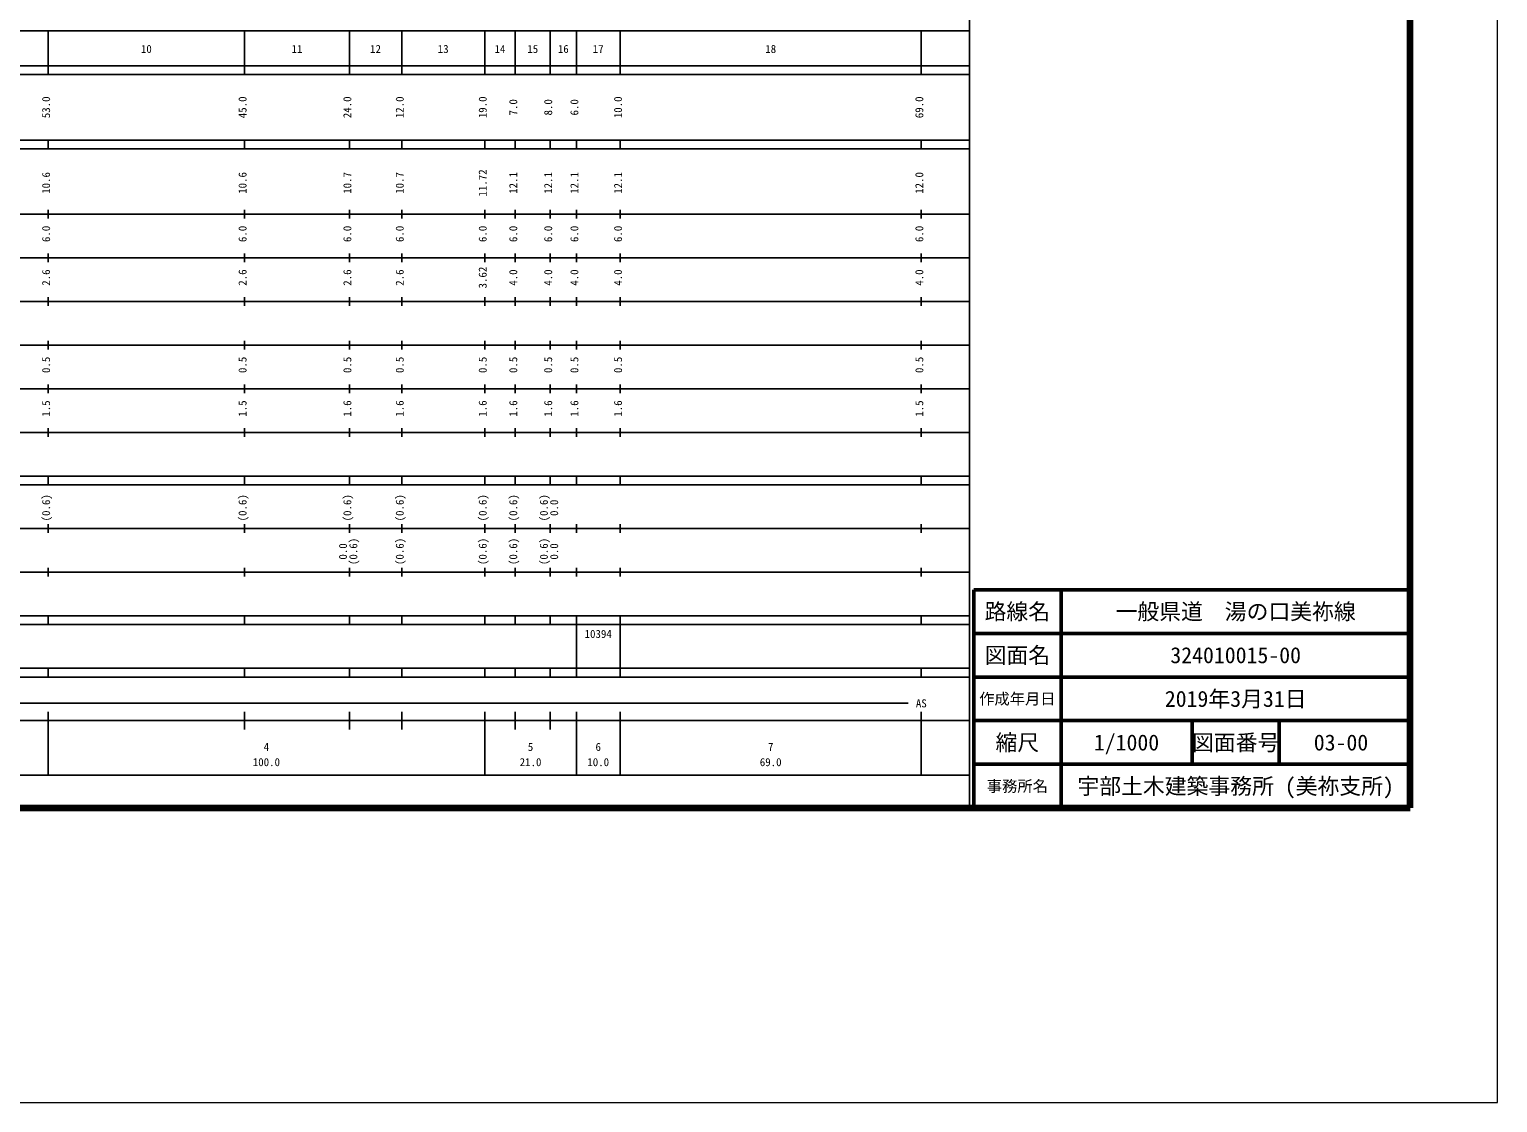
# Model space of a CAD drawing. Units: millimetres on the paper. Extents: x 0 to 700, y -48 to 448.
# Drawn here: x 363.7 to 700, y -47.5 to 198.4 of the extents above; entities that cross this region are included whole.
import ezdxf
from ezdxf.enums import TextEntityAlignment as Align

# ---------------------------------------------------------------- set-up
doc = ezdxf.new("R2010")
doc.units = ezdxf.units.MM
for name, color, linetype, lineweight in [('M-TTL-BAND', 7, 'Continuous', 25), ('S-TTL', 7, 'Continuous', 50), ('作業レイヤ1', 7, 'Continuous', 13)]:
    doc.layers.add(name, color=color, linetype=linetype, lineweight=lineweight)
doc.layers.add('S-TTL-TXT', color=7, linetype='Continuous')
doc.styles.add('ＭＳ ゴシック', font='')
doc.styles.get('ＭＳ ゴシック').set_extended_font_data('MS Gothic')

msp = doc.modelspace()

# ---------------------------------------------------------------- linework, layer by layer
at = {"layer": 'M-TTL-BAND'}
for p, q in [((579, 20), (579, 370)), ((68, 198), (579, 198)), ((368, 188), (368, 198)), ((413, 188), (413, 198)), ((437, 188), (437, 198)), ((449, 188), (449, 198)), ((468, 188), (468, 198)), ((475, 188), (475, 198)), ((483, 188), (483, 198)), ((489, 188), (489, 198)), ((499, 188), (499, 198)), ((568, 188), (568, 198)), ((40, 190), (579, 190)), ((40, 188), (579, 188)), ((40, 173), (579, 173)), ((368, 171), (368, 173)), ((413, 171), (413, 173)), ((437, 171), (437, 173)), ((449, 171), (449, 173)), ((468, 171), (468, 173)), ((475, 171), (475, 173)), ((483, 171), (483, 173)), ((489, 171), (489, 173)), ((499, 171), (499, 173)), ((568, 171), (568, 173)), ((40, 171), (579, 171)), ((40, 156), (579, 156)), ((368, 155), (368, 157)), ((413, 155), (413, 157)), ((437, 155), (437, 157)), ((449, 155), (449, 157)), ((468, 155), (468, 157)), ((475, 155), (475, 157)), ((483, 155), (483, 157)), ((489, 155), (489, 157)), ((499, 155), (499, 157)), ((568, 155), (568, 157)), ((46, 146), (579, 146)), ((368, 145), (368, 147)), ((413, 145), (413, 147)), ((437, 145), (437, 147)), ((449, 145), (449, 147)), ((468, 145), (468, 147)), ((475, 145), (475, 147)), ((483, 145), (483, 147)), ((489, 145), (489, 147)), ((499, 145), (499, 147)), ((568, 145), (568, 147)), ((52, 136), (579, 136)), ((368, 135), (368, 137)), ((413, 135), (413, 137)), ((437, 135), (437, 137)), ((449, 135), (449, 137)), ((468, 135), (468, 137)), ((475, 135), (475, 137)), ((483, 135), (483, 137)), ((489, 135), (489, 137)), ((499, 135), (499, 137)), ((568, 135), (568, 137)), ((46, 126), (579, 126)), ((368, 125), (368, 127)), ((413, 125), (413, 127)), ((437, 125), (437, 127)), ((449, 125), (449, 127)), ((468, 125), (468, 127)), ((475, 125), (475, 127)), ((483, 125), (483, 127)), ((489, 125), (489, 127)), ((499, 125), (499, 127)), ((568, 125), (568, 127)), ((52, 116), (579, 116)), ((368, 115), (368, 117)), ((413, 115), (413, 117)), ((437, 115), (437, 117)), ((449, 115), (449, 117)), ((468, 115), (468, 117)), ((475, 115), (475, 117)), ((483, 115), (483, 117)), ((489, 115), (489, 117)), ((499, 115), (499, 117)), ((568, 115), (568, 117)), ((46, 106), (579, 106)), ((368, 105), (368, 107)), ((413, 105), (413, 107)), ((437, 105), (437, 107)), ((449, 105), (449, 107)), ((468, 105), (468, 107)), ((475, 105), (475, 107)), ((483, 105), (483, 107)), ((489, 105), (489, 107)), ((499, 105), (499, 107)), ((568, 105), (568, 107)), ((40, 96), (579, 96)), ((368, 94), (368, 96)), ((413, 94), (413, 96)), ((437, 94), (437, 96)), ((449, 94), (449, 96)), ((468, 94), (468, 96)), ((475, 94), (475, 96)), ((483, 94), (483, 96)), ((489, 94), (489, 96)), ((499, 94), (499, 96)), ((568, 94), (568, 96)), ((40, 94), (579, 94)), ((368, 83), (368, 85)), ((413, 83), (413, 85)), ((437, 83), (437, 85)), ((449, 83), (449, 85)), ((468, 83), (468, 85)), ((475, 83), (475, 85)), ((483, 83), (483, 85)), ((489, 83), (489, 85)), ((499, 83), (499, 85)), ((568, 83), (568, 85)), ((49, 84), (579, 84)), ((40, 74), (579, 74)), ((368, 73), (368, 75)), ((413, 73), (413, 75)), ((437, 73), (437, 75)), ((449, 73), (449, 75)), ((468, 73), (468, 75)), ((475, 73), (475, 75)), ((483, 73), (483, 75)), ((489, 73), (489, 75)), ((499, 73), (499, 75)), ((568, 73), (568, 75)), ((40, 64), (579, 64)), ((368, 62), (368, 64)), ((413, 62), (413, 64)), ((437, 62), (437, 64)), ((449, 62), (449, 64)), ((468, 62), (468, 64)), ((475, 62), (475, 64)), ((483, 62), (483, 64)), ((489, 62), (489, 64)), ((499, 62), (499, 64)), ((568, 62), (568, 64)), ((40, 62), (579, 62)), ((489, 52), (489, 62)), ((499, 52), (499, 62)), ((40, 52), (579, 52)), ((368, 50), (368, 52)), ((413, 50), (413, 52)), ((437, 50), (437, 52)), ((449, 50), (449, 52)), ((468, 50), (468, 52)), ((475, 50), (475, 52)), ((483, 50), (483, 52)), ((489, 50), (489, 52)), ((499, 50), (499, 52)), ((568, 50), (568, 52)), ((40, 50), (579, 50)), ((71, 44), (565, 44)), ((368, 27.5), (368, 42)), ((413, 38), (413, 42)), ((437, 38), (437, 42)), ((449, 38), (449, 42)), ((468, 27.5), (468, 42)), ((475, 38), (475, 42)), ((483, 38), (483, 42)), ((489, 27.5), (489, 42)), ((499, 27.5), (499, 42)), ((568, 27.5), (568, 42)), ((40, 40), (579, 40)), ((68, 27.5), (579, 27.5))]:
    msp.add_line(p, q, dxfattribs=at)
at = {"layer": 'S-TTL', "color": 2, "lineweight": 140}
for p, q in [((680, 20), (680, 380)), ((40, 20), (680, 20))]:
    msp.add_line(p, q, dxfattribs=at)
at = {"layer": 'S-TTL', "color": 2}
for p, q in [((680, 70), (580, 70)), ((580, 70), (580, 20))]:
    msp.add_line(p, q, dxfattribs=at)
at = {"layer": 'S-TTL'}
for p, q in [((600, 70), (600, 20)), ((680, 60), (580, 60)), ((680, 50), (580, 50)), ((680, 40), (580, 40)), ((630, 40), (630, 30)), ((650, 40), (650, 30)), ((680, 30), (580, 30))]:
    msp.add_line(p, q, dxfattribs=at)
at = {"layer": '作業レイヤ1'}
msp.add_lwpolyline([(0, -47.5), (700, -47.5), (700, 447.5), (0, 447.5)], close=True, dxfattribs=at)

# ---------------------------------------------------------------- texts
at = {"layer": 'M-TTL-BAND', "style": 'ＭＳ ゴシック'}
for s, p in [('10', (390.5, 192.405)), ('11', (425, 192.405)), ('12', (443, 192.405)), ('13', (458.5, 192.405)), ('14', (471.5, 192.405)), ('15', (479, 192.405)), ('16', (486, 192.405)), ('17', (494, 192.405)), ('18', (533.5, 192.405)), ('AS', (568, 42.5)), ('4', (418, 32.523)), ('5', (478.5, 32.523)), ('6', (494, 32.523)), ('7', (533.5, 32.523)), ('100.0', (418, 29.033)), ('21.0', (478.5, 29.033)), ('10.0', (494, 29.033)), ('69.0', (533.5, 29.033))]:
    msp.add_text(s, height=1.833, dxfattribs=at).set_placement(p, align=Align.BOTTOM_CENTER)
for s, p in [('53.0', (369, 180.5)), ('45.0', (414, 180.5)), ('24.0', (438, 180.5)), ('12.0', (450, 180.5)), ('19.0', (469, 180.5)), ('7.0', (476, 180.5)), ('8.0', (484, 180.5)), ('6.0', (490, 180.5)), ('10.0', (500, 180.5)), ('69.0', (569, 180.5)), ('10.6', (369, 163.174)), ('10.6', (414, 163.174)), ('10.7', (438, 163.174)), ('10.7', (450, 163.174)), ('11.72', (469, 163.174)), ('12.1', (476, 163.174)), ('12.1', (484, 163.174)), ('12.1', (490, 163.174)), ('12.1', (500, 163.174)), ('12.0', (569, 163.174)), ('6.0', (369, 151.5)), ('6.0', (414, 151.5)), ('6.0', (438, 151.5)), ('6.0', (450, 151.5)), ('6.0', (469, 151.5)), ('6.0', (476, 151.5)), ('6.0', (484, 151.5)), ('6.0', (490, 151.5)), ('6.0', (500, 151.5)), ('6.0', (569, 151.5)), ('2.6', (369, 141.5)), ('2.6', (414, 141.5)), ('2.6', (438, 141.5)), ('2.6', (450, 141.5)), ('3.62', (469, 141.5)), ('4.0', (476, 141.5)), ('4.0', (484, 141.5)), ('4.0', (490, 141.5)), ('4.0', (500, 141.5)), ('4.0', (569, 141.5)), ('0.5', (369, 121.5)), ('0.5', (414, 121.5)), ('0.5', (438, 121.5)), ('0.5', (450, 121.5)), ('0.5', (469, 121.5)), ('0.5', (476, 121.5)), ('0.5', (484, 121.5)), ('0.5', (490, 121.5)), ('0.5', (500, 121.5)), ('0.5', (569, 121.5)), ('1.5', (369, 111.5)), ('1.5', (414, 111.5)), ('1.6', (438, 111.5)), ('1.6', (450, 111.5)), ('1.6', (469, 111.5)), ('1.6', (476, 111.5)), ('1.6', (484, 111.5)), ('1.6', (490, 111.5)), ('1.6', (500, 111.5)), ('1.5', (569, 111.5)), ('(0.6)', (369, 88.764)), ('(0.6)', (414, 88.764)), ('(0.6)', (438, 88.764)), ('(0.6)', (450, 88.764)), ('(0.6)', (469, 88.764)), ('(0.6)', (476, 88.764)), ('(0.6)', (483, 88.764)), ('0.0', (485.37, 88.764)), ('(0.6)', (439.37, 78.764)), ('(0.6)', (450, 78.764)), ('(0.6)', (469, 78.764)), ('(0.6)', (476, 78.764)), ('(0.6)', (483, 78.764)), ('0.0', (437, 78.764)), ('0.0', (485.37, 78.764))]:
    msp.add_text(s, height=1.833, rotation=90, dxfattribs=at).set_placement(p, align=Align.BOTTOM_CENTER)
msp.add_text('10394', height=1.833, dxfattribs=at).set_placement((490.875, 58.405), align=Align.BOTTOM_LEFT)
at = {"layer": 'S-TTL-TXT', "style": 'ＭＳ ゴシック'}
for s, height, p in [('路線名', 3.666, (590, 65)), ('路線名', 3.666, (590, 65)), ('一般県道\u3000湯の口美祢線', 3.666, (640, 65)), ('図面名', 3.666, (590, 55)), ('図面名', 3.666, (590, 55)), ('324010015-00', 3.666, (640, 55)), ('2019年3月31日', 3.666, (640, 45)), ('作成年月日', 2.566, (590, 45)), ('作成年月日', 2.566, (590, 45)), ('縮尺', 3.666, (590, 35)), ('縮尺', 3.666, (590, 35)), ('1/1000', 3.666, (615, 35)), ('図面番号', 3.666, (640, 35)), ('図面番号', 3.666, (640, 35)), ('03-00', 3.666, (664.125, 35)), ('宇部土木建築事務所 (美祢支所)', 3.666, (640, 25)), ('事務所名', 2.566, (590, 25)), ('事務所名', 2.566, (590, 25))]:
    msp.add_text(s, height=height, dxfattribs=at).set_placement(p, align=Align.MIDDLE_CENTER)

doc.saveas('drawing.dxf')
